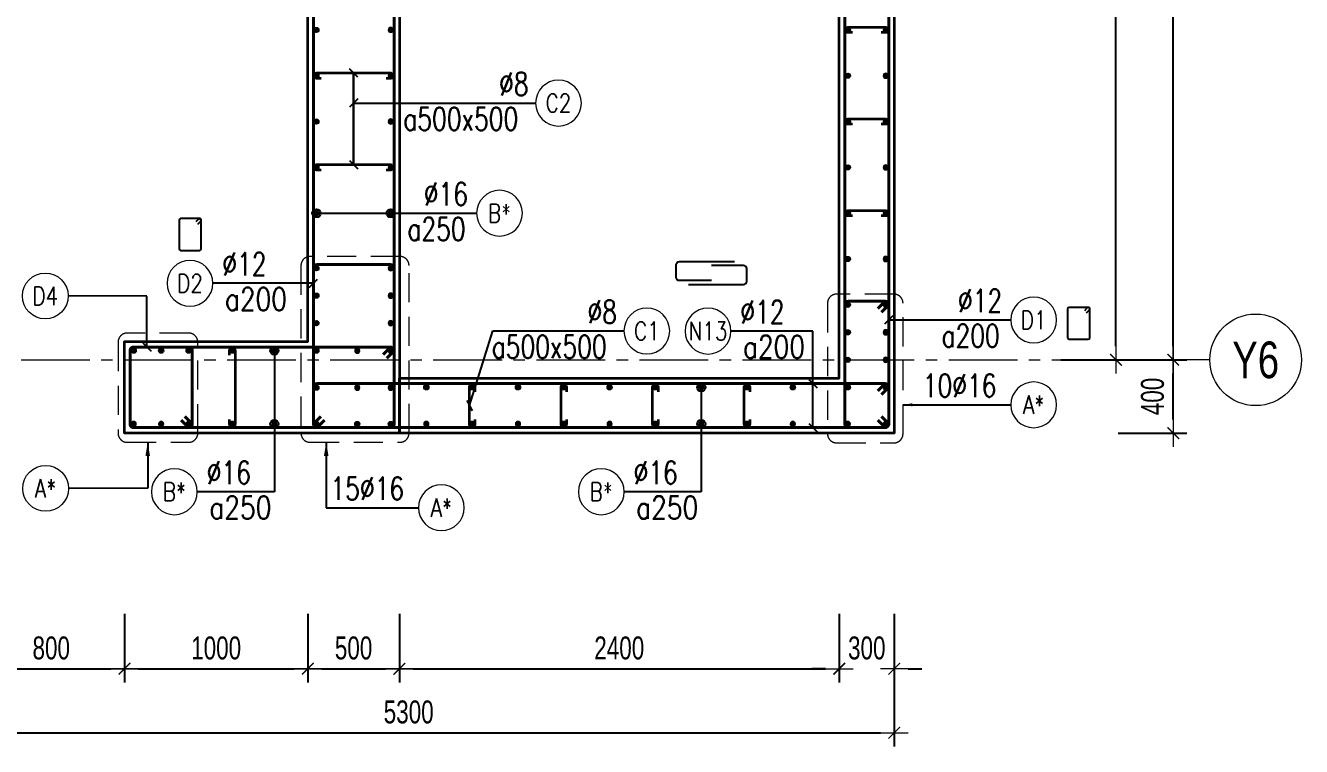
# Model space of a CAD drawing. Header units: millimetres. Extents: x 931337 to 1117500, y 19732 to 157199.
# Drawn here: x 1016962 to 1023925, y 102930 to 106863 of the extents above; entities that cross this region are included whole.
import ezdxf
from ezdxf.enums import TextEntityAlignment as Align

# ---------------------------------------------------------------- set-up
doc = ezdxf.new("R2010")
doc.units = ezdxf.units.MM
doc.header["$MEASUREMENT"] = 0
doc.linetypes.add('HIDDEN2', pattern=[4.7625, 3.175, -1.5875])
doc.linetypes.add('OF_Grid_1$0$CENTER2', pattern=[1.125, 0.75, -0.125, 0.125, -0.125])
doc.layers.get('0').update_dxf_attribs({"lineweight": 20})
doc.layers.get('Defpoints').update_dxf_attribs({"color": 151, "lineweight": 9})
for name, color, linetype, lineweight in [('KC-LEADER', 153, 'Continuous', 18), ('KC-THEP', 6, 'Continuous', 40), ('NDC_S_DIM', 1, 'Continuous', 15), ('NDC_S_HIDDEN', 8, 'HIDDEN2', 13), ('NDC_S_LEADER', 1, 'Continuous', 15), ('NDC_S_REBAR', 4, 'Continuous', 35), ('NDC_S_STIRRUP', 4, 'Continuous', 40), ('NDC_S_VN TEXT', 7, 'Continuous', 20), ('NDC_S_WALL', 6, 'Continuous', 35), ('OF_Grid_1$0$NDC_S_AXIS', 5, 'OF_Grid_1$0$CENTER2', 13), ('OF_Grid_1$0$NDC_S_SYMBOL', 1, 'Continuous', 15), ('OF_Grid_1$0$NDC_S_TEXT SYMBOL', 7, 'Continuous', 20)]:
    doc.layers.add(name, color=color, linetype=linetype, lineweight=lineweight)
doc.layers.add('Leader', color=6, linetype='Continuous')
doc.layers.add('Ligature', color=1, linetype='Continuous')
doc.styles.add('NDC_ARIAL', font='arial.ttf', dxfattribs={"width": 0.85})
doc.styles.add('NDC_DIM', font='', dxfattribs={"width": 0.75})
doc.styles.add('NDC_EN TXT', font='romans.shx', dxfattribs={"width": 0.8})
doc.styles.add('OF_Grid_1$0$NDC_ANNO', font='', dxfattribs={"width": 0.8})
doc.styles.get('NDC_DIM').set_extended_font_data('Dotum')
doc.styles.get('OF_Grid_1$0$NDC_ANNO').set_extended_font_data('Dotum')
doc.dimstyles.new('NDC_1-50', dxfattribs={"dimscale": 50, "dimtxt": 2.5, "dimasz": 1, "dimexe": 1.5, "dimexo": 0, "dimgap": 0.8, "dimtad": 1, "dimdec": 0, "dimdsep": 46, "dimtxsty": 'NDC_ARIAL', "dimblk": 'DIMMARK', "dimcen": 49999.938995, "dimdle": 1.5, "dimclrd": 1, "dimclre": 1, "dimclrt": 3, "dimadec": 0, "dimazin": 0, "dimtfac": 1, "dimtdec": 0, "dimtix": 1, "dimtmove": 2, "dimatfit": 3, "dimfxl": 1, "dimarcsym": 0})
doc.dimstyles.new('NDC_dim_30', dxfattribs={"dimscale": 30, "dimtxt": 2.5, "dimasz": 1.5, "dimexe": 1.5, "dimexo": 2.5, "dimgap": 1, "dimtad": 1, "dimdec": 0, "dimzin": 0, "dimdsep": 46, "dimtxsty": 'NDC_DIM', "dimblk": 'DIMMARK', "dimcen": 0.09, "dimdle": 1.2, "dimclrd": 1, "dimclre": 1, "dimclrt": 3, "dimadec": 0, "dimazin": 0, "dimtfac": 1, "dimtdec": 0, "dimtix": 1, "dimtofl": 0, "dimtmove": 0, "dimatfit": 3, "dimfxl": 6, "dimfxlon": 1, "dimtolj": 1, "dimtzin": 0, "dimarcsym": 0})
doc.dimstyles.new('NDC_dim_50', dxfattribs={"dimscale": 50, "dimtxt": 2.5, "dimasz": 1.5, "dimexe": 1.5, "dimexo": 2.5, "dimgap": 1, "dimtad": 1, "dimdec": 0, "dimzin": 0, "dimdsep": 46, "dimtxsty": 'NDC_DIM', "dimblk": 'DIMMARK', "dimcen": 0.09, "dimdle": 1.2, "dimclrd": 1, "dimclre": 1, "dimclrt": 3, "dimadec": 0, "dimazin": 0, "dimtfac": 1, "dimtdec": 0, "dimtix": 1, "dimtofl": 0, "dimtmove": 0, "dimatfit": 3, "dimfxl": 6, "dimfxlon": 1, "dimtolj": 1, "dimtzin": 0, "dimarcsym": 0})

# ---------------------------------------------------------------- blocks, each defined once
blk = doc.blocks.new('THEP')
at = {"layer": 'KC-LEADER', "color": 6}
blk.add_circle((0, 0), 14, dxfattribs=at)
at = {"layer": 'KC-THEP'}
for p, q in [((-14, 0), (14, 0)), ((9.9, 9.9), (-9.9, -9.9)), ((-9.9, 9.9), (9.9, -9.9)), ((0, 14), (0, -14))]:
    blk.add_line(p, q, dxfattribs=at)
blk = doc.blocks.new('DIMMARK')
at = {"layer": 'NDC_S_DIM', "color": 1}
blk.add_line((-1.5, 0), (1, 0), dxfattribs=at)
at = {"layer": 'NDC_S_DIM', "color": 2, "const_width": 0.1}
blk.add_lwpolyline([(-0.424, -0.424), (0.424, 0.424)], dxfattribs=at)
blk = doc.blocks.new('*U13')
blk.add_circle((-2.5, 0), 2.5)
at = {"layer": 'NDC_S_VN TEXT', "color": 3, "style": 'NDC_EN TXT', "width": 0.75}
blk.add_attdef('DK1', (0.5, 0.85), '', height=2.5, dxfattribs=at)
at = {"layer": 'NDC_S_VN TEXT', "color": 7, "style": 'NDC_EN TXT', "width": 0.8}
blk.add_attdef('SH2', text='', height=2, dxfattribs=at).set_placement((-2.5, 0), align=Align.MIDDLE)
blk = doc.blocks.new('*U10')
blk.add_circle((2.5, 0), 2.5)
at = {"layer": 'NDC_S_VN TEXT', "color": 3, "style": 'NDC_EN TXT'}
for tag, width, p in [('DK2', 0.75, (-0.85, 0.85)), ('KC2', 0.8, (-0.85, -2.97))]:
    blk.add_attdef(tag, text='', height=2.5, dxfattribs=dict(at, width=width)).set_placement(p, align=Align.RIGHT)
at = {"layer": 'NDC_S_VN TEXT', "color": 7, "style": 'NDC_EN TXT', "width": 0.8}
blk.add_attdef('SH3', text='', height=2, dxfattribs=at).set_placement((2.5, 0), align=Align.MIDDLE)
blk = doc.blocks.new('*U12')
blk.add_circle((-2.5, 0), 2.5)
at = {"layer": 'NDC_S_VN TEXT', "color": 3, "style": 'NDC_EN TXT', "width": 0.75}
for tag, p in [('DK1', (0.5, 0.85)), ('KC1', (0.5, -2.97))]:
    blk.add_attdef(tag, p, '', height=2.5, dxfattribs=at)
at = {"layer": 'NDC_S_VN TEXT', "color": 7, "style": 'NDC_EN TXT', "width": 0.8}
blk.add_attdef('SH2', text='', height=2, dxfattribs=at).set_placement((-2.5, 0), align=Align.MIDDLE)
blk = doc.blocks.new('A$C72321851')
at = {"layer": 'Ligature'}
for points in [[(-60.9, -129.3), (-60.9, 170.9, -0.414214), (-43.3, 188.5), (25.8, 188.5, -0.414214), (43.4, 170.9), (43.4, -4.3)], [(-39.7, -4.3), (-39.7, -179.5, 0.414214), (-22.1, -197.1), (47, -197.1, 0.414214), (64.6, -179.5), (64.6, 120.7)]]:
    blk.add_lwpolyline(points, format="xyb", dxfattribs=at)
blk = doc.blocks.new('*U11')
blk.add_circle((-2.5, 0), 2.5)
at = {"layer": 'NDC_S_VN TEXT', "color": 3, "style": 'NDC_EN TXT', "width": 0.75}
for tag, p in [('DK1', (0.5, 0.85)), ('KC1', (0.5, -2.97))]:
    blk.add_attdef(tag, p, '', height=2.5, dxfattribs=at)
at = {"layer": 'NDC_S_VN TEXT', "color": 7, "style": 'NDC_EN TXT', "width": 0.8}
blk.add_attdef('SH2', text='', height=2, dxfattribs=at).set_placement((-2.5, 0), align=Align.MIDDLE)
blk = doc.blocks.new('*U9')
blk.add_circle((2.5, 0), 2.5)
at = {"layer": 'NDC_S_VN TEXT', "color": 3, "style": 'NDC_EN TXT', "width": 0.75}
blk.add_attdef('DK2', text='', height=2.5, dxfattribs=at).set_placement((-0.85, 0.85), align=Align.RIGHT)
at = {"layer": 'NDC_S_VN TEXT', "color": 7, "style": 'NDC_EN TXT', "width": 0.8}
blk.add_attdef('SH3', text='', height=2, dxfattribs=at).set_placement((2.5, 0), align=Align.MIDDLE)
blk = doc.blocks.new('*U88')
at = {"layer": 'OF_Grid_1$0$NDC_S_SYMBOL'}
blk.add_line((-5, 0), (-9, 0), dxfattribs=at)
blk.add_circle((0, 0), 5, dxfattribs=at)
at = {"layer": 'OF_Grid_1$0$NDC_S_TEXT SYMBOL', "color": 7, "style": 'OF_Grid_1$0$NDC_ANNO', "width": 0.8}
blk.add_attdef('GRID', text='', height=4, rotation=90, dxfattribs=at).set_placement((0, 0), align=Align.MIDDLE)
blk = doc.blocks.new('*D914')
at = {"layer": 'Defpoints', "color": 0, "transparency": 16777216}
for p in [(1021701.7, 116639.1), (1022912.4, 116639.1), (1021701.7, 105039.1)]:
    blk.add_point(p, dxfattribs=at)
at = {"layer": 'NDC_S_DIM', "color": 1, "lineweight": -2, "transparency": 16777216}
for p, q in [((1022612.4, 116639.1), (1022987.4, 116639.1)), ((1022912.4, 105114.1), (1022912.4, 116564.1)), ((1022612.4, 105039.1), (1022987.4, 105039.1))]:
    blk.add_line(p, q, dxfattribs=at)
at = {"layer": 'NDC_S_DIM', "color": 1, "lineweight": -2, "transparency": 16777216, "xscale": 75, "yscale": 75, "zscale": 75}
for p, rotation in [((1022912.4, 116639.1), 90), ((1022912.4, 105039.1), 270)]:
    blk.add_blockref('DIMMARK', p, dxfattribs=dict(at, rotation=rotation))
at = {"layer": 'NDC_S_DIM', "color": 3, "transparency": 16777216, "insert": (1022799.8, 110839.1), "char_height": 125, "attachment_point": 5, "rotation": 90, "style": 'NDC_DIM'}
blk.add_mtext('\\A1;11600', dxfattribs=at)
blk = doc.blocks.new('*D915')
at = {"layer": 'Defpoints', "color": 0, "ltscale": 200, "transparency": 16777216}
for p in [(1021701.7, 105039.3), (1023225, 105039.3), (1021701.7, 104639.1)]:
    blk.add_point(p, dxfattribs=at)
at = {"layer": 'NDC_S_DIM', "color": 1, "lineweight": -2, "ltscale": 200, "transparency": 16777216}
for p, q in [((1022925, 105039.3), (1023300, 105039.3)), ((1023225, 104714.1), (1023225, 104964.3)), ((1022925, 104639.1), (1023300, 104639.1))]:
    blk.add_line(p, q, dxfattribs=at)
at = {"layer": 'NDC_S_DIM', "color": 1, "lineweight": -2, "ltscale": 200, "transparency": 16777216, "xscale": 75, "yscale": 75, "zscale": 75}
for p, rotation in [((1023225, 105039.3), 90), ((1023225, 104639.1), 270)]:
    blk.add_blockref('DIMMARK', p, dxfattribs=dict(at, rotation=rotation))
at = {"layer": 'NDC_S_DIM', "color": 3, "ltscale": 200, "transparency": 16777216, "insert": (1023112.4, 104839.2), "char_height": 125, "attachment_point": 5, "rotation": 90, "style": 'NDC_DIM'}
blk.add_mtext('\\A1;400', dxfattribs=at)
blk = doc.blocks.new('*D916')
at = {"layer": 'Defpoints', "color": 0, "ltscale": 200, "transparency": 16777216}
for p in [(1021701.7, 116639.1), (1023225, 116639.1), (1021701.7, 105039.3)]:
    blk.add_point(p, dxfattribs=at)
at = {"layer": 'NDC_S_DIM', "color": 1, "lineweight": -2, "ltscale": 200, "transparency": 16777216}
for p, q in [((1022925, 116639.1), (1023300, 116639.1)), ((1023225, 105114.3), (1023225, 116564.1)), ((1022925, 105039.3), (1023300, 105039.3))]:
    blk.add_line(p, q, dxfattribs=at)
at = {"layer": 'NDC_S_DIM', "color": 1, "lineweight": -2, "ltscale": 200, "transparency": 16777216, "xscale": 75, "yscale": 75, "zscale": 75}
for p, rotation in [((1023225, 116639.1), 90), ((1023225, 105039.3), 270)]:
    blk.add_blockref('DIMMARK', p, dxfattribs=dict(at, rotation=rotation))
at = {"layer": 'NDC_S_DIM', "color": 3, "ltscale": 200, "transparency": 16777216, "insert": (1023112.4, 110839.2), "char_height": 125, "attachment_point": 5, "rotation": 90, "style": 'NDC_DIM'}
blk.add_mtext('\\A1;11600', dxfattribs=at)
blk = doc.blocks.new('*D901')
at = {"layer": 'Defpoints', "color": 0, "ltscale": 200, "transparency": 16777216}
for p in [(1016701.9, 105139.1), (1017501.9, 105139.1), (1017501.9, 103353.8)]:
    blk.add_point(p, dxfattribs=at)
at = {"layer": 'NDC_S_DIM', "color": 1, "lineweight": -2, "ltscale": 200, "transparency": 16777216}
for p, q in [((1016701.9, 103653.8), (1016701.9, 103278.8)), ((1017501.9, 103653.8), (1017501.9, 103278.8)), ((1016776.9, 103353.8), (1017426.9, 103353.8))]:
    blk.add_line(p, q, dxfattribs=at)
at = {"layer": 'NDC_S_DIM', "color": 1, "lineweight": -2, "ltscale": 200, "transparency": 16777216, "xscale": 75, "yscale": 75, "zscale": 75, "rotation": 180}
blk.add_blockref('DIMMARK', (1016701.9, 103353.8), dxfattribs=at)
at = {"layer": 'NDC_S_DIM', "color": 1, "lineweight": -2, "ltscale": 200, "transparency": 16777216, "xscale": 75, "yscale": 75, "zscale": 75}
blk.add_blockref('DIMMARK', (1017501.9, 103353.8), dxfattribs=at)
at = {"layer": 'NDC_S_DIM', "color": 3, "ltscale": 200, "transparency": 16777216, "insert": (1017101.9, 103466.4), "char_height": 125, "attachment_point": 5, "style": 'NDC_DIM'}
blk.add_mtext('\\A1;800', dxfattribs=at)
blk = doc.blocks.new('*D902')
at = {"layer": 'Defpoints', "color": 0, "ltscale": 200, "transparency": 16777216}
for p in [(1017501.9, 105139.1), (1018501.9, 105139.1), (1018501.9, 103353.8)]:
    blk.add_point(p, dxfattribs=at)
at = {"layer": 'NDC_S_DIM', "color": 1, "lineweight": -2, "ltscale": 200, "transparency": 16777216}
for p, q in [((1017501.9, 103653.8), (1017501.9, 103278.8)), ((1018501.9, 103653.8), (1018501.9, 103278.8)), ((1017576.9, 103353.8), (1018426.9, 103353.8))]:
    blk.add_line(p, q, dxfattribs=at)
at = {"layer": 'NDC_S_DIM', "color": 1, "lineweight": -2, "ltscale": 200, "transparency": 16777216, "xscale": 75, "yscale": 75, "zscale": 75, "rotation": 180}
blk.add_blockref('DIMMARK', (1017501.9, 103353.8), dxfattribs=at)
at = {"layer": 'NDC_S_DIM', "color": 1, "lineweight": -2, "ltscale": 200, "transparency": 16777216, "xscale": 75, "yscale": 75, "zscale": 75}
blk.add_blockref('DIMMARK', (1018501.9, 103353.8), dxfattribs=at)
at = {"layer": 'NDC_S_DIM', "color": 3, "ltscale": 200, "transparency": 16777216, "insert": (1018001.9, 103466.4), "char_height": 125, "attachment_point": 5, "style": 'NDC_DIM'}
blk.add_mtext('\\A1;1000', dxfattribs=at)
blk = doc.blocks.new('*D903')
at = {"layer": 'Defpoints', "color": 0, "ltscale": 200, "transparency": 16777216}
for p in [(1018501.9, 105139.1), (1019001.9, 105139.1), (1019001.9, 103353.8)]:
    blk.add_point(p, dxfattribs=at)
at = {"layer": 'NDC_S_DIM', "color": 1, "lineweight": -2, "ltscale": 200, "transparency": 16777216}
for p, q in [((1018501.9, 103653.8), (1018501.9, 103278.8)), ((1019001.9, 103653.8), (1019001.9, 103278.8)), ((1018576.9, 103353.8), (1018926.9, 103353.8))]:
    blk.add_line(p, q, dxfattribs=at)
at = {"layer": 'NDC_S_DIM', "color": 1, "lineweight": -2, "ltscale": 200, "transparency": 16777216, "xscale": 75, "yscale": 75, "zscale": 75, "rotation": 180}
blk.add_blockref('DIMMARK', (1018501.9, 103353.8), dxfattribs=at)
at = {"layer": 'NDC_S_DIM', "color": 1, "lineweight": -2, "ltscale": 200, "transparency": 16777216, "xscale": 75, "yscale": 75, "zscale": 75}
blk.add_blockref('DIMMARK', (1019001.9, 103353.8), dxfattribs=at)
at = {"layer": 'NDC_S_DIM', "color": 3, "ltscale": 200, "transparency": 16777216, "insert": (1018751.9, 103466.4), "char_height": 125, "attachment_point": 5, "style": 'NDC_DIM'}
blk.add_mtext('\\A1;500', dxfattribs=at)
blk = doc.blocks.new('*D904')
at = {"layer": 'Defpoints', "color": 0, "ltscale": 200, "transparency": 16777216}
for p in [(1019001.9, 105139.1), (1021401.7, 104939.1), (1021401.7, 103353.8)]:
    blk.add_point(p, dxfattribs=at)
at = {"layer": 'NDC_S_DIM', "color": 1, "lineweight": -2, "ltscale": 200, "transparency": 16777216}
for p, q in [((1019001.9, 103653.8), (1019001.9, 103278.8)), ((1021401.7, 103653.8), (1021401.7, 103278.8)), ((1019076.9, 103353.8), (1021326.7, 103353.8))]:
    blk.add_line(p, q, dxfattribs=at)
at = {"layer": 'NDC_S_DIM', "color": 1, "lineweight": -2, "ltscale": 200, "transparency": 16777216, "xscale": 75, "yscale": 75, "zscale": 75, "rotation": 180}
blk.add_blockref('DIMMARK', (1019001.9, 103353.8), dxfattribs=at)
at = {"layer": 'NDC_S_DIM', "color": 1, "lineweight": -2, "ltscale": 200, "transparency": 16777216, "xscale": 75, "yscale": 75, "zscale": 75}
blk.add_blockref('DIMMARK', (1021401.7, 103353.8), dxfattribs=at)
at = {"layer": 'NDC_S_DIM', "color": 3, "ltscale": 200, "transparency": 16777216, "insert": (1020201.8, 103466.4), "char_height": 125, "attachment_point": 5, "style": 'NDC_DIM'}
blk.add_mtext('\\A1;2400', dxfattribs=at)
blk = doc.blocks.new('*D905')
at = {"layer": 'Defpoints', "color": 0, "ltscale": 200, "transparency": 16777216}
for p in [(1021402.7, 104939.1), (1021702.7, 104961.8), (1021702.7, 103353.8)]:
    blk.add_point(p, dxfattribs=at)
at = {"layer": 'NDC_S_DIM', "color": 1, "lineweight": -2, "ltscale": 200, "transparency": 16777216}
for p, q in [((1021402.7, 103653.8), (1021402.7, 103278.8)), ((1021702.7, 103653.8), (1021702.7, 103278.8)), ((1021327.7, 103353.8), (1021252.7, 103353.8)), ((1021777.7, 103353.8), (1021852.7, 103353.8))]:
    blk.add_line(p, q, dxfattribs=at)
at = {"layer": 'NDC_S_DIM', "color": 1, "lineweight": -2, "ltscale": 200, "transparency": 16777216, "xscale": 75, "yscale": 75, "zscale": 75}
blk.add_blockref('DIMMARK', (1021402.7, 103353.8), dxfattribs=at)
at = {"layer": 'NDC_S_DIM', "color": 1, "lineweight": -2, "ltscale": 200, "transparency": 16777216, "xscale": 75, "yscale": 75, "zscale": 75, "rotation": 180}
blk.add_blockref('DIMMARK', (1021702.7, 103353.8), dxfattribs=at)
at = {"layer": 'NDC_S_DIM', "color": 3, "ltscale": 200, "transparency": 16777216, "insert": (1021552.7, 103466.4), "char_height": 125, "attachment_point": 5, "style": 'NDC_DIM'}
blk.add_mtext('\\A1;300', dxfattribs=at)
blk = doc.blocks.new('*D906')
at = {"layer": 'Defpoints', "color": 0, "ltscale": 200, "transparency": 16777216}
for p in [(1021702.7, 104639.1), (1016402.7, 103817.5), (1021702.7, 103004.7)]:
    blk.add_point(p, dxfattribs=at)
at = {"layer": 'NDC_S_DIM', "color": 1, "lineweight": -2, "ltscale": 200, "transparency": 16777216}
for p, q in [((1016402.7, 103304.7), (1016402.7, 102929.7)), ((1021702.7, 103304.7), (1021702.7, 102929.7)), ((1016477.7, 103004.7), (1021627.7, 103004.7))]:
    blk.add_line(p, q, dxfattribs=at)
at = {"layer": 'NDC_S_DIM', "color": 1, "lineweight": -2, "ltscale": 200, "transparency": 16777216, "xscale": 75, "yscale": 75, "zscale": 75, "rotation": 180}
blk.add_blockref('DIMMARK', (1016402.7, 103004.7), dxfattribs=at)
at = {"layer": 'NDC_S_DIM', "color": 1, "lineweight": -2, "ltscale": 200, "transparency": 16777216, "xscale": 75, "yscale": 75, "zscale": 75}
blk.add_blockref('DIMMARK', (1021702.7, 103004.7), dxfattribs=at)
at = {"layer": 'NDC_S_DIM', "color": 3, "ltscale": 200, "transparency": 16777216, "insert": (1019052.7, 103117.3), "char_height": 125, "attachment_point": 5, "style": 'NDC_DIM'}
blk.add_mtext('\\A1;5300', dxfattribs=at)

msp = doc.modelspace()

# ---------------------------------------------------------------- linework, layer by layer
at = {"layer": 'Ligature'}
for points in [[(1017901.943, 105779.913), (1017917.909, 105795.879, 0.66817864), (1017912.136, 105809.817), (1017807.507, 105809.817, 0.41421356), (1017799.342, 105801.653), (1017799.342, 105644.545, 0.41421356), (1017807.507, 105636.38), (1017912.136, 105636.38, 0.41421356), (1017920.3, 105644.545), (1017920.3, 105801.653, 0.66817864), (1017906.362, 105807.426), (1017890.396, 105791.46)], [(1022751.514, 105295.544), (1022767.48, 105311.51, 0.66817864), (1022761.707, 105325.449), (1022657.078, 105325.449, 0.41421356), (1022648.913, 105317.284), (1022648.913, 105160.176, 0.41421356), (1022657.078, 105152.011), (1022761.707, 105152.011, 0.41421356), (1022769.871, 105160.176), (1022769.871, 105317.284, 0.66817864), (1022755.933, 105323.057), (1022739.967, 105307.091)]]:
    msp.add_lwpolyline(points, format="xyb", dxfattribs=at)
at = {"layer": 'NDC_S_HIDDEN', "ltscale": 50}
for points in [[(1019004.737, 105603.031), (1018514.729, 105603.031, 0.41421356), (1018464.729, 105553.031), (1018464.729, 104639.422, 0.41421356), (1018514.729, 104589.422), (1019004.737, 104589.422, 0.41421356), (1019054.737, 104639.422), (1019054.737, 105553.031, 0.41421356)], [(1021700.462, 105397.624), (1021388.202, 105397.624, 0.41421356), (1021338.202, 105347.624), (1021338.202, 104636.074, 0.41421356), (1021388.202, 104586.074), (1021700.462, 104586.074, 0.41421356), (1021750.462, 104636.074), (1021750.462, 105347.624, 0.41421356)], [(1017851.853, 105185.215), (1017516.629, 105185.215, 0.41421356), (1017466.629, 105135.215), (1017466.629, 104639.057, 0.41421356), (1017516.629, 104589.057), (1017851.853, 104589.057, 0.41421356), (1017901.853, 104639.057), (1017901.853, 105135.215, 0.41421356)]]:
    msp.add_lwpolyline(points, format="xyb", close=True, dxfattribs=at)
at = {"layer": 'NDC_S_REBAR'}
for points in [[(1021474.141, 106824.057), (1021449.141, 106824.057, -1), (1021449.141, 106854.057), (1021656.165, 106854.057, -1), (1021656.165, 106824.057), (1021631.165, 106824.057)], [(1018574.141, 106574.057), (1018549.141, 106574.057, -1), (1018549.141, 106604.057), (1018954.61, 106604.057, -1), (1018954.61, 106574.057), (1018929.61, 106574.057)], [(1021474.141, 106324.057), (1021449.141, 106324.057, -1), (1021449.141, 106354.057), (1021656.165, 106354.057, -1), (1021656.165, 106324.057), (1021631.165, 106324.057)], [(1018574.141, 106074.057), (1018549.141, 106074.057, -1), (1018549.141, 106104.057), (1018954.61, 106104.057, -1), (1018954.61, 106074.057), (1018929.61, 106074.057)], [(1021474.141, 105824.057), (1021449.141, 105824.057, -1), (1021449.141, 105854.057), (1021656.165, 105854.057, -1), (1021656.165, 105824.057), (1021631.165, 105824.057)], [(1018075.338, 105064.057), (1018075.338, 105089.057, -1), (1018105.338, 105089.057), (1018105.338, 104689.057, -1), (1018075.338, 104689.057), (1018075.338, 104714.057)], [(1019414.141, 104714.057), (1019414.141, 104689.057, -1), (1019384.141, 104689.057), (1019384.141, 104889.057, -1), (1019414.141, 104889.057), (1019414.141, 104864.057)], [(1019914.141, 104714.057), (1019914.141, 104689.057, -1), (1019884.141, 104689.057), (1019884.141, 104889.057, -1), (1019914.141, 104889.057), (1019914.141, 104864.057)], [(1020414.141, 104714.057), (1020414.141, 104689.057, -1), (1020384.141, 104689.057), (1020384.141, 104889.057, -1), (1020414.141, 104889.057), (1020414.141, 104864.057)], [(1020914.141, 104714.057), (1020914.141, 104689.057, -1), (1020884.141, 104689.057), (1020884.141, 104889.057, -1), (1020914.141, 104889.057), (1020914.141, 104864.057)]]:
    msp.add_lwpolyline(points, format="xyb", dxfattribs=at)
at = {"layer": 'NDC_S_STIRRUP'}
for points in [[(1021632.653, 104729.057), (1021672.653, 104689.057, -0.41421356), (1021652.653, 104669.057), (1021452.653, 104669.057, -0.41421356), (1021432.653, 104689.057), (1021432.653, 116989.057, -0.41421356), (1021452.653, 117009.057), (1021652.653, 117009.057, -0.41421356), (1021672.653, 116989.057), (1021672.653, 104689.057, -0.41421356), (1021652.653, 104669.057), (1021612.653, 104709.057)], [(1018532.653, 113939.057), (1018532.653, 113939.057), (1018532.653, 104689.057, 0.41421356), (1018552.653, 104669.057), (1018952.653, 104669.057, 0.41421356), (1018972.653, 104689.057), (1018972.653, 107939.733), (1018962.653, 107909.733)], [(1018572.653, 104729.057), (1018532.653, 104689.057, 0.41421356), (1018552.653, 104669.057), (1018952.653, 104669.057, 0.41421356), (1018972.653, 104689.057), (1018972.653, 105538.874, 0.41421356), (1018952.653, 105558.874), (1018552.653, 105558.874, 0.41421356), (1018532.653, 105538.874), (1018532.653, 104689.057, 0.41421356), (1018552.653, 104669.057), (1018592.653, 104709.057)], [(1021632.653, 105299.057), (1021672.653, 105339.057, 0.41421356), (1021652.653, 105359.057), (1021452.653, 105359.057, 0.41421356), (1021432.653, 105339.057), (1021432.653, 104689.057, 0.41421356), (1021452.653, 104669.057), (1021652.653, 104669.057, 0.41421356), (1021672.653, 104689.057), (1021672.653, 105339.057, 0.41421356), (1021652.653, 105359.057), (1021612.653, 105319.057)], [(1018912.653, 105069.057), (1018952.653, 105109.057, -0.41421356), (1018972.653, 105089.057), (1018972.653, 104689.057, -0.41421356), (1018952.653, 104669.057), (1017551.853, 104669.057, -0.41421356), (1017531.853, 104689.057), (1017531.853, 105089.057, -0.41421356), (1017551.853, 105109.057), (1018952.653, 105109.057, -0.41421356), (1018972.653, 105089.057), (1018932.653, 105049.057)], [(1017831.853, 104729.057), (1017871.853, 104689.057, -0.41421356), (1017851.853, 104669.057), (1017551.853, 104669.057, -0.41421356), (1017531.853, 104689.057), (1017531.853, 105089.057, -0.41421356), (1017551.853, 105109.057), (1017851.853, 105109.057, -0.41421356), (1017871.853, 105089.057), (1017871.853, 104689.057, -0.41421356), (1017851.853, 104669.057), (1017811.853, 104709.057)], [(1021612.653, 104869.057), (1021652.653, 104909.057, -0.41421356), (1021672.653, 104889.057), (1021672.653, 104689.057, -0.41421356), (1021652.653, 104669.057), (1018552.653, 104669.057, -0.41421356), (1018532.653, 104689.057), (1018532.653, 104889.057, -0.41435759), (1018552.653, 104909.057), (1021652.653, 104909.057, -0.41421356), (1021672.653, 104889.057), (1021632.653, 104849.057)]]:
    msp.add_lwpolyline(points, format="xyb", dxfattribs=at)
at = {"layer": 'NDC_S_WALL'}
msp.add_lwpolyline([(1015701.853, 107639.057), (1018501.853, 107639.057), (1018501.853, 114389.057), (1017101.853, 114389.057), (1017101.853, 114689.057), (1018501.853, 114689.057), (1018501.853, 116539.057), (1017051.853, 116539.057), (1017051.853, 117039.057), (1019001.853, 117039.057), (1019652.653, 117039.057), (1019652.653, 116739.057), (1019001.853, 116739.057), (1019001.853, 104639.057), (1017501.853, 104639.057), (1017501.853, 105139.057), (1018501.853, 105139.057), (1018501.853, 107339.057), (1015701.853, 107339.057)], dxfattribs=at)
msp.add_lwpolyline([(1019002.653, 104639.057), (1019002.653, 104939.057), (1021402.653, 104939.057), (1021402.653, 116739.057), (1020752.653, 116739.057), (1020752.653, 117039.057), (1021702.653, 117039.057), (1021702.653, 104639.057)], close=True, dxfattribs=at)
at = {"layer": 'OF_Grid_1$0$NDC_S_AXIS', "ltscale": 500}
msp.add_line((1007374.674, 105039.057), (1023224.998, 105039.057), dxfattribs=at)

# ---------------------------------------------------------------- block references
at = {"layer": 'KC-THEP'}
for p, rotation in [((1018549.141, 106839.057), 189.6685644363809), ((1021449.141, 106839.057), 189.6685644363809), ((1018549.141, 106589.057), 189.6685644363809), ((1021449.141, 106589.057), 189.6685644363809), ((1018549.141, 106339.057), 189.6685644363809), ((1021449.141, 106339.057), 189.6685644363809), ((1018549.141, 106089.057), 189.6685644363809), ((1021449.141, 106089.057), 189.6685644363809), ((1018549.141, 105839.057), 189.6685644363809), ((1021449.141, 105839.057), 189.6685644363809), ((1021449.141, 105589.057), 189.6685644363809), ((1018549.141, 105539.057), 189.6685644363809), ((1018549.141, 105389.057), 189.6685644363809), ((1021449.141, 105339.057), 189.6685644363809), ((1018549.141, 105239.057), 189.6685644363809), ((1021449.141, 105189.057), 189.6685644363809), ((1017551.853, 105089.057), 189.6685644363809), ((1017701.853, 105089.057), 189.6685644363809), ((1017851.853, 105089.057), 189.6685644363809), ((1018090.338, 105089.057), 189.6685644363809), ((1018319.747, 105089.057), 189.6685644363809), ((1018549.141, 105089.057), 189.6685644363809), ((1021449.141, 105039.057), 189.6685644363809), ((1018549.141, 104887.353), 189.6685644363809), ((1019149.141, 104889.057), 189.6685644363809), ((1019399.141, 104889.057), 189.6685644363809), ((1019649.141, 104889.057), 189.6685644363809), ((1019899.141, 104889.057), 189.6685644363809), ((1020149.141, 104889.057), 189.6685644363809), ((1020399.141, 104889.057), 189.6685644363809), ((1020649.141, 104889.057), 189.6685644363809), ((1020899.141, 104889.057), 189.6685644363809), ((1021149.141, 104889.057), 189.6685644363809), ((1021449.141, 104889.057), 189.6685644363809), ((1018772.119, 104689.057), 9.66856443638095), ((1018954.61, 104689.057), 9.66856443638095), ((1021656.165, 104689.057), 9.66856443638095)]:
    msp.add_blockref('THEP', p, dxfattribs=dict(at, rotation=rotation))
at = {"layer": 'KC-THEP', "xscale": -1}
for p, rotation in [((1018954.61, 106839.057), 170.331435563619), ((1021656.165, 106839.057), 170.331435563619), ((1018954.61, 106589.057), 170.331435563619), ((1021656.165, 106589.057), 170.331435563619), ((1018954.61, 106339.057), 170.331435563619), ((1021656.165, 106339.057), 170.331435563619), ((1018954.61, 106089.057), 170.331435563619), ((1021656.165, 106089.057), 170.331435563619), ((1018954.61, 105839.057), 170.331435563619), ((1021656.165, 105839.057), 170.331435563619), ((1021656.165, 105589.057), 170.331435563619), ((1018954.61, 105539.057), 170.3314355636193), ((1018954.61, 105389.057), 170.331435563619), ((1021656.165, 105339.057), 170.331435563619), ((1018954.61, 105239.057), 170.331435563619), ((1021656.165, 105189.057), 170.331435563619), ((1018772.119, 105089.057), 170.331435563619), ((1018954.61, 105089.057), 170.331435563619), ((1021656.165, 105039.057), 170.331435563619), ((1018772.119, 104887.353), 170.331435563619), ((1018954.61, 104887.353), 170.331435563619), ((1021656.165, 104889.057), 170.331435563619), ((1017551.853, 104689.057), 350.3314355636191), ((1017701.853, 104689.057), 350.3314355636191), ((1017851.853, 104689.057), 350.3314355636191), ((1018090.338, 104689.057), 350.3314355636191), ((1018319.747, 104689.057), 350.3314355636191), ((1018549.141, 104689.057), 350.3314355636191), ((1019149.141, 104689.057), 350.3314355636191), ((1019399.141, 104689.057), 350.3314355636191), ((1019649.141, 104689.057), 350.3314355636191), ((1019899.141, 104689.057), 350.3314355636191), ((1020149.141, 104689.057), 350.3314355636191), ((1020399.141, 104689.057), 350.3314355636191), ((1020649.141, 104689.057), 350.3314355636191), ((1020899.141, 104689.057), 350.3314355636191), ((1021149.141, 104689.057), 350.3314355636191), ((1021449.141, 104689.057), 350.3314355636191)]:
    msp.add_blockref('THEP', p, dxfattribs=dict(at, rotation=rotation))
at = {"layer": 'Leader', "xscale": -1, "rotation": 270.0000000000001}
msp.add_blockref('A$C72321851', (1020709.788, 105510.731), dxfattribs=at)
at = {"layer": 'NDC_S_VN TEXT'}
ref = msp.add_blockref('*U12', (1019745.188, 106439.696), dxfattribs=dict(at, xscale=-50, yscale=50, zscale=50))
ref.add_attrib('SH2', 'C2', dxfattribs={"color": 7, "height": 100, "style": 'NDC_EN TXT', "width": 0.8}).set_placement((1019870.188, 106439.696), align=Align.MIDDLE)
ref.add_attrib('DK1', '%%c8', (1019546.081, 106481.971), dxfattribs={"color": 3, "height": 125, "style": 'NDC_EN TXT', "width": 0.75})
ref.add_attrib('KC1', 'a500x500', (1019023.76, 106291.068), dxfattribs={"color": 3, "height": 125, "style": 'NDC_EN TXT', "width": 0.75})
ref = msp.add_blockref('*U11', (1019423.556, 105839.057), dxfattribs=dict(at, xscale=-50, yscale=50, zscale=50))
ref.add_attrib('SH2', 'B*', dxfattribs={"color": 7, "height": 100, "style": 'NDC_EN TXT', "width": 0.8}).set_placement((1019548.556, 105839.057), align=Align.MIDDLE)
ref.add_attrib('DK1', '%%C16', (1019135.164, 105881.333), dxfattribs={"color": 3, "height": 125, "style": 'NDC_EN TXT', "width": 0.75})
ref.add_attrib('KC1', 'a250', (1019045.878, 105690.43), dxfattribs={"color": 3, "height": 125, "style": 'NDC_EN TXT', "width": 0.75})
ref = msp.add_blockref('*U10', (1017984.175, 105456.546), dxfattribs=dict(at, xscale=-50, yscale=50, zscale=50))
ref.add_attrib('SH3', 'D2', dxfattribs={"color": 7, "height": 100, "style": 'NDC_EN TXT', "width": 0.8}).set_placement((1017859.175, 105456.546), align=Align.MIDDLE)
ref.add_attrib('DK2', '%%C12', dxfattribs={"color": 3, "height": 125, "style": 'NDC_EN TXT', "width": 0.75}).set_placement((1018276.675, 105498.821), align=Align.RIGHT)
ref.add_attrib('KC2', 'a200', dxfattribs={"color": 3, "height": 125, "style": 'NDC_EN TXT', "width": 0.8}).set_placement((1018388.579, 105307.918), align=Align.RIGHT)
at = {"layer": 'NDC_S_VN TEXT', "xscale": 50, "yscale": 50, "zscale": 50}
for name, p, values in [('*U10', (1016944.342, 105387.783), {'SH3': 'D4', 'DK2': '%%C12', 'KC2': 'a200'}), ('*U9', (1016946.324, 104337.564), {'SH3': 'A*', 'DK2': '6%%C16'})]:
    msp.add_blockref(name, p, dxfattribs=at).add_auto_attribs(values)
at = {"layer": 'NDC_S_VN TEXT'}
ref = msp.add_blockref('*U12', (1020227.602, 105196.55), dxfattribs=dict(at, xscale=-50, yscale=50, zscale=50))
ref.add_attrib('SH2', 'C1', dxfattribs={"color": 7, "height": 100, "style": 'NDC_EN TXT', "width": 0.8}).set_placement((1020352.602, 105196.55), align=Align.MIDDLE)
ref.add_attrib('DK1', '%%c8', (1020028.495, 105238.826), dxfattribs={"color": 3, "height": 125, "style": 'NDC_EN TXT', "width": 0.75})
ref.add_attrib('KC1', 'a500x500', (1019506.173, 105047.923), dxfattribs={"color": 3, "height": 125, "style": 'NDC_EN TXT', "width": 0.75})
ref = msp.add_blockref('*U10', (1020811.21, 105195.905), dxfattribs=dict(at, xscale=-50, yscale=50, zscale=50))
ref.add_attrib('SH3', 'N13', dxfattribs={"color": 7, "height": 100, "style": 'NDC_EN TXT', "width": 0.8}).set_placement((1020686.21, 105195.905), align=Align.MIDDLE)
ref.add_attrib('DK2', '%%C12', dxfattribs={"color": 3, "height": 125, "style": 'NDC_EN TXT', "width": 0.75}).set_placement((1021103.71, 105238.181), align=Align.RIGHT)
ref.add_attrib('KC2', 'a200', dxfattribs={"color": 3, "height": 125, "style": 'NDC_EN TXT', "width": 0.8}).set_placement((1021215.614, 105047.278), align=Align.RIGHT)
ref = msp.add_blockref('*U11', (1022338.59, 105256.546), dxfattribs=dict(at, xscale=-50, yscale=50, zscale=50))
ref.add_attrib('SH2', 'D1', dxfattribs={"color": 7, "height": 100, "style": 'NDC_EN TXT', "width": 0.8}).set_placement((1022463.59, 105256.546), align=Align.MIDDLE)
ref.add_attrib('DK1', '%%C12', (1022050.197, 105298.821), dxfattribs={"color": 3, "height": 125, "style": 'NDC_EN TXT', "width": 0.75})
ref.add_attrib('KC1', 'a200', (1021960.911, 105107.918), dxfattribs={"color": 3, "height": 125, "style": 'NDC_EN TXT', "width": 0.75})
ref = msp.add_blockref('*U13', (1022338.59, 104793.655), dxfattribs=dict(at, xscale=-50, yscale=50, zscale=50))
ref.add_attrib('SH2', 'A*', dxfattribs={"color": 7, "height": 100, "style": 'NDC_EN TXT', "width": 0.8}).set_placement((1022463.59, 104793.655), align=Align.MIDDLE)
ref.add_attrib('DK1', '10%%C16', (1021858.233, 104835.93), dxfattribs={"color": 3, "height": 125, "style": 'NDC_EN TXT', "width": 0.75})
ref = msp.add_blockref('*U10', (1017899.135, 104319.345), dxfattribs=dict(at, xscale=-50, yscale=50, zscale=50))
ref.add_attrib('SH3', 'B*', dxfattribs={"color": 7, "height": 100, "style": 'NDC_EN TXT', "width": 0.8}).set_placement((1017774.135, 104319.345), align=Align.MIDDLE)
ref.add_attrib('DK2', '%%C16', dxfattribs={"color": 3, "height": 125, "style": 'NDC_EN TXT', "width": 0.75}).set_placement((1018191.635, 104361.62), align=Align.RIGHT)
ref.add_attrib('KC2', 'a250', dxfattribs={"color": 3, "height": 125, "style": 'NDC_EN TXT', "width": 0.8}).set_placement((1018303.54, 104170.718), align=Align.RIGHT)
ref = msp.add_blockref('*U10', (1020228.529, 104319.345), dxfattribs=dict(at, xscale=-50, yscale=50, zscale=50))
ref.add_attrib('SH3', 'B*', dxfattribs={"color": 7, "height": 100, "style": 'NDC_EN TXT', "width": 0.8}).set_placement((1020103.529, 104319.345), align=Align.MIDDLE)
ref.add_attrib('DK2', '%%C16', dxfattribs={"color": 3, "height": 125, "style": 'NDC_EN TXT', "width": 0.75}).set_placement((1020521.029, 104361.62), align=Align.RIGHT)
ref.add_attrib('KC2', 'a250', dxfattribs={"color": 3, "height": 125, "style": 'NDC_EN TXT', "width": 0.8}).set_placement((1020632.934, 104170.718), align=Align.RIGHT)
ref = msp.add_blockref('*U13', (1019106.065, 104232.517), dxfattribs=dict(at, xscale=-50, yscale=50, zscale=50))
ref.add_attrib('SH2', 'A*', dxfattribs={"color": 7, "height": 100, "style": 'NDC_EN TXT', "width": 0.8}).set_placement((1019231.065, 104232.517), align=Align.MIDDLE)
ref.add_attrib('DK1', '15%%C16', (1018625.707, 104274.792), dxfattribs={"color": 3, "height": 125, "style": 'NDC_EN TXT', "width": 0.75})
at = {"layer": 'OF_Grid_1$0$NDC_S_AXIS'}
ref = msp.add_blockref('*U88', (1023674.998, 105039.057), dxfattribs=dict(at, xscale=50, yscale=50, zscale=50))
ref.add_attrib('GRID', 'Y6', dxfattribs={"layer": 'OF_Grid_1$0$NDC_S_TEXT SYMBOL', "color": 7, "height": 200, "style": 'OF_Grid_1$0$NDC_ANNO', "width": 0.8}).set_placement((1023674.998, 105039.057), align=Align.MIDDLE)

# ---------------------------------------------------------------- dimensions: what is measured, and where the dimension line sits
at = {"layer": 'NDC_S_DIM'}
dim = msp.add_linear_dim(base=(1022912.402, 116639.057), p1=(1021701.653, 105039.057), p2=(1021701.653, 116639.057), angle=90, dimstyle='NDC_dim_50', override={"dimtmove": 1}, dxfattribs=at)
dim.commit()
dim.dimension.update_dxf_attribs({"geometry": '*D914', "text_midpoint": (1022799.818, 110839.057)})
at = {"layer": 'NDC_S_DIM', "ltscale": 200}
for base, p1, p2, angle, picture, middle in [((1023224.998, 116639.057), (1021701.653, 105039.311), (1021701.653, 116639.057), 90, '*D916', (1023112.413, 110839.184)), ((1017501.853, 103353.837), (1016701.853, 105139.057), (1017501.853, 105139.057), 180, '*D901', (1017101.853, 103466.422)), ((1018501.853, 103353.837), (1017501.853, 105139.057), (1018501.853, 105139.057), 180, '*D902', (1018001.853, 103466.422)), ((1019001.853, 103353.837), (1018501.853, 105139.057), (1019001.853, 105139.057), 180, '*D903', (1018751.853, 103466.422)), ((1021401.653, 103353.837), (1019001.853, 105139.057), (1021401.653, 104939.057), 180, '*D904', (1020201.753, 103466.422)), ((1021702.653, 103353.837), (1021402.653, 104939.057), (1021702.653, 104961.815), 180, '*D905', (1021552.653, 103466.422)), ((1021702.653, 103004.688), (1016402.653, 103817.493), (1021702.653, 104639.057), 180, '*D906', (1019052.653, 103117.272))]:
    dim = msp.add_linear_dim(base=base, p1=p1, p2=p2, angle=angle, dimstyle='NDC_dim_50', override={"dimtmove": 1}, dxfattribs=at)
    dim.commit()
    dim.dimension.update_dxf_attribs({"geometry": picture, "text_midpoint": middle})
dim = msp.add_linear_dim(base=(1023224.998, 105039.311), p1=(1021701.653, 104639.057), p2=(1021701.653, 105039.311), angle=90, dimstyle='NDC_dim_50', dxfattribs=at)
dim.commit()
dim.dimension.update_dxf_attribs({"geometry": '*D915', "text_midpoint": (1023112.413, 104839.184)})

# ---------------------------------------------------------------- leaders
at = {"layer": 'NDC_S_LEADER'}
for points, dimstyle, override in [([(1018751.875, 106604.057), (1018751.875, 106104.057)], 'NDC_dim_30', {"dimtad": 0, "dimldrblk": 'Oblique'}), ([(1018751.875, 106104.057), (1018751.875, 106604.057)], 'NDC_dim_30', {"dimtad": 0, "dimldrblk": 'Oblique'}), ([(1018751.875, 106439.695), (1019745.188, 106439.695)], 'NDC_dim_30', {"dimtad": 0, "dimldrblk": 'Oblique'}), ([(1018549.141, 105839.057), (1019423.556, 105839.057)], 'NDC_dim_30', {"dimtad": 0, "dimldrblk": 'Origin'}), ([(1018954.61, 105839.057), (1019423.556, 105839.057)], 'NDC_dim_30', {"dimtad": 0, "dimldrblk": 'Origin'}), ([(1018532.653, 105456.546), (1017986.249, 105456.546)], 'NDC_dim_30', {"dimtad": 0, "dimldrblk": 'Oblique'}), ([(1017624.153, 105109.057), (1017624.153, 105387.001), (1017194.341, 105387.607)], 'NDC_dim_30', {"dimtad": 0, "dimldrblk": 'Oblique'}), ([(1021672.653, 105256.546), (1022340.665, 105256.546)], 'NDC_dim_30', {"dimtad": 0, "dimldrblk": 'Oblique'}), ([(1019384.141, 104789.057), (1019512.283, 105196.549), (1020227.602, 105196.549)], 'NDC_dim_30', {"dimtad": 0, "dimldrblk": 'Oblique'}), ([(1021258.645, 104669.057), (1021258.645, 105195.724), (1020811.21, 105195.724)], 'NDC_dim_30', {"dimgap": 1, "dimtad": 0, "dimldrblk": 'Oblique'}), ([(1021258.645, 104909.057), (1021258.645, 105195.724), (1020811.21, 105195.724)], 'NDC_dim_30', {"dimtad": 0, "dimldrblk": 'Oblique'}), ([(1018319.747, 105089.057), (1018319.747, 104319.164), (1017899.135, 104319.164)], 'NDC_dim_30', {"dimgap": 1, "dimtad": 0, "dimldrblk": 'Origin'}), ([(1020649.141, 104889.057), (1020649.141, 104319.164), (1020228.529, 104319.164)], 'NDC_dim_30', {"dimgap": 1, "dimtad": 0, "dimldrblk": 'Origin'}), ([(1018319.747, 104689.057), (1018319.747, 104319.164), (1017899.135, 104319.164)], 'NDC_dim_30', {"dimgap": 1, "dimtad": 0, "dimldrblk": 'Origin'}), ([(1020649.141, 104689.057), (1020649.141, 104319.164), (1020228.529, 104319.164)], 'NDC_dim_30', {"dimgap": 1, "dimtad": 0, "dimldrblk": 'Origin'}), ([(1017628.502, 104589.057), (1017628.502, 104338.37), (1017196.324, 104337.564)], 'NDC_dim_50', {"dimtad": 0}), ([(1018602.631, 104589.422), (1018602.631, 104232.517), (1019106.065, 104232.517)], 'NDC_dim_50', {"dimgap": 1, "dimtad": 0})]:
    msp.add_leader(points, dimstyle=dimstyle, override=override, dxfattribs=at)
msp.add_leader([(1021750.462, 104793.655), (1022338.59, 104793.655)], dimstyle='NDC_1-50', dxfattribs=at)

doc.saveas('drawing.dxf')
